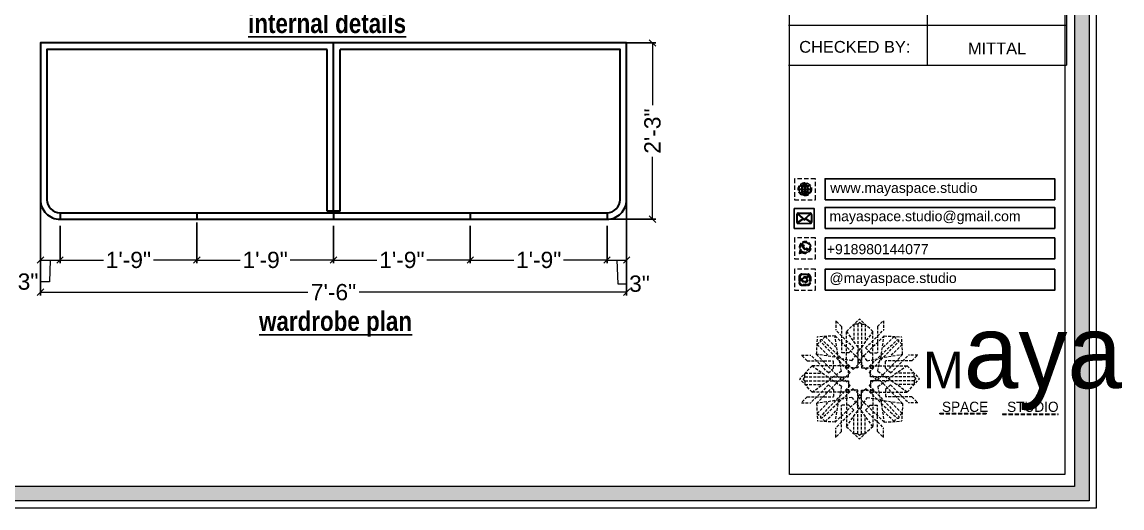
# Model space of a CAD drawing. Header units: millimetres. Extents: x 56222 to 3066687, y -650199 to -121287.
# Drawn here: x 132241.2 to 132410.1, y -184296.9 to -184222.2 of the extents above; entities that cross this region are included whole.
import ezdxf
from ezdxf.enums import TextEntityAlignment as Align

# ---------------------------------------------------------------- set-up
doc = ezdxf.new("R2010")
doc.units = ezdxf.units.MM
doc.header["$MEASUREMENT"] = 0
doc.header["$PDMODE"] = 35
doc.linetypes.add('DASHEDX2', pattern=[1.5, 1, -0.5])
doc.layers.get('Defpoints').update_dxf_attribs({"color": 220})
for name, color, linetype, lineweight in [('dim05', 1, 'Continuous', 13), ('Dimension', 10, 'DASHEDX2', 20), ('FURNITURE', 32, 'Continuous', 9), ('Labelling', 1, 'Continuous', 25), ('NAME PLATE', 7, 'Continuous', 25), ('wall', 7, 'Continuous', 30)]:
    doc.layers.add(name, color=color, linetype=linetype, lineweight=lineweight)
doc.styles.add('Arial', font='arial.ttf')
doc.styles.get("Standard").update_dxf_attribs({"font": 'arial.ttf', "height": 6})
doc.styles.add('style4', font='ARIALN.TTF')
doc.dimstyles.new('ISO-25', dxfattribs={"dimtxt": 2.5, "dimasz": 1, "dimexe": 0.5, "dimexo": 1, "dimtad": 0, "dimdec": 1, "dimlunit": 4, "dimtxsty": 'Standard', "dimblk": 'OBLIQUE', "dimcen": 2.5, "dimclrd": 1, "dimclre": 1, "dimclrt": 5, "dimadec": 0, "dimazin": 0, "dimtfac": 1, "dimtdec": 1, "dimtmove": 0, "dimatfit": 3, "dimfxl": 1, "dimlwd": -1, "dimarcsym": 0})

# ---------------------------------------------------------------- blocks, each defined once
blk = doc.blocks.new('_Oblique')
at = {"layer": 'wall', "color": 0, "lineweight": -2}
blk.add_line((-0.5, -0.5), (0.5, 0.5), dxfattribs=at)
blk = doc.blocks.new('*D395')
at = {"layer": 'Defpoints', "color": 0, "lineweight": 30, "transparency": 16777216}
for p in [(132244.07, -184247.12), (132247.07, -184252.5), (132247.07, -184258.77)]:
    blk.add_point(p, dxfattribs=at)
at = {"layer": 'dim05', "color": 1, "linetype": 'Continuous', "lineweight": -2, "transparency": 16777216}
for p, q in [((132244.07, -184248.12), (132244.07, -184259.27)), ((132247.07, -184253.5), (132247.07, -184259.27))]:
    blk.add_line(p, q, dxfattribs=at)
at = {"layer": 'dim05', "color": 1, "linetype": 'Continuous', "transparency": 16777216}
for p, q in [((132244.07, -184258.77), (132247.07, -184258.77)), ((132245.57, -184258.77), (132245.47, -184262.1)), ((132245.47, -184262.1), (132244.22, -184262.1))]:
    blk.add_line(p, q, dxfattribs=at)
at = {"layer": 'dim05', "color": 1, "transparency": 16777216, "rotation": 180}
blk.add_blockref('_Oblique', (132244.07, -184258.77), dxfattribs=at)
at = {"layer": 'dim05', "color": 1, "transparency": 16777216}
blk.add_blockref('_Oblique', (132247.07, -184258.77), dxfattribs=at)
at = {"layer": 'dim05', "color": 5, "lineweight": 25, "transparency": 16777216, "insert": (132242.16, -184262.1), "char_height": 2.5, "attachment_point": 5, "style": 'Arial'}
blk.add_mtext('3"', dxfattribs=at)
blk = doc.blocks.new('*D396')
at = {"layer": 'Defpoints', "color": 0, "lineweight": 30, "transparency": 16777216}
for p in [(132268.07, -184252), (132247.07, -184252.5), (132268.07, -184258.77)]:
    blk.add_point(p, dxfattribs=at)
at = {"layer": 'dim05', "color": 1, "linetype": 'Continuous', "lineweight": -2, "transparency": 16777216}
for p, q in [((132247.07, -184253.5), (132247.07, -184259.27)), ((132268.07, -184253), (132268.07, -184259.27))]:
    blk.add_line(p, q, dxfattribs=at)
at = {"layer": 'dim05', "color": 1, "linetype": 'Continuous', "transparency": 16777216}
for p, q in [((132247.07, -184258.77), (132253.74, -184258.77)), ((132268.07, -184258.77), (132261.4, -184258.77))]:
    blk.add_line(p, q, dxfattribs=at)
at = {"layer": 'dim05', "color": 1, "transparency": 16777216, "rotation": 180}
blk.add_blockref('_Oblique', (132247.07, -184258.77), dxfattribs=at)
at = {"layer": 'dim05', "color": 1, "transparency": 16777216}
blk.add_blockref('_Oblique', (132268.07, -184258.77), dxfattribs=at)
at = {"layer": 'dim05', "color": 5, "lineweight": 25, "transparency": 16777216, "insert": (132257.57, -184258.77), "char_height": 2.5, "attachment_point": 5, "style": 'Arial'}
blk.add_mtext('1\'-9"', dxfattribs=at)
blk = doc.blocks.new('*D397')
at = {"layer": 'Defpoints', "color": 0, "lineweight": 30, "transparency": 16777216}
for p in [(132268.07, -184252), (132289.07, -184252.5), (132289.07, -184258.77)]:
    blk.add_point(p, dxfattribs=at)
at = {"layer": 'dim05', "color": 1, "linetype": 'Continuous', "lineweight": -2, "transparency": 16777216}
for p, q in [((132268.07, -184253), (132268.07, -184259.27)), ((132289.07, -184253.5), (132289.07, -184259.27))]:
    blk.add_line(p, q, dxfattribs=at)
at = {"layer": 'dim05', "color": 1, "linetype": 'Continuous', "transparency": 16777216}
for p, q in [((132268.07, -184258.77), (132274.74, -184258.77)), ((132289.07, -184258.77), (132282.4, -184258.77))]:
    blk.add_line(p, q, dxfattribs=at)
at = {"layer": 'dim05', "color": 1, "transparency": 16777216, "rotation": 180}
blk.add_blockref('_Oblique', (132268.07, -184258.77), dxfattribs=at)
at = {"layer": 'dim05', "color": 1, "transparency": 16777216}
blk.add_blockref('_Oblique', (132289.07, -184258.77), dxfattribs=at)
at = {"layer": 'dim05', "color": 5, "lineweight": 25, "transparency": 16777216, "insert": (132278.57, -184258.77), "char_height": 2.5, "attachment_point": 5, "style": 'Arial'}
blk.add_mtext('1\'-9"', dxfattribs=at)
blk = doc.blocks.new('*D398')
at = {"layer": 'Defpoints', "color": 0, "lineweight": 30, "transparency": 16777216}
for p in [(132289.07, -184252.5), (132310.07, -184252.5), (132310.07, -184258.77)]:
    blk.add_point(p, dxfattribs=at)
at = {"layer": 'dim05', "color": 1, "linetype": 'Continuous', "lineweight": -2, "transparency": 16777216}
for p, q in [((132289.07, -184253.5), (132289.07, -184259.27)), ((132310.07, -184253.5), (132310.07, -184259.27))]:
    blk.add_line(p, q, dxfattribs=at)
at = {"layer": 'dim05', "color": 1, "linetype": 'Continuous', "transparency": 16777216}
for p, q in [((132289.07, -184258.77), (132295.74, -184258.77)), ((132310.07, -184258.77), (132303.4, -184258.77))]:
    blk.add_line(p, q, dxfattribs=at)
at = {"layer": 'dim05', "color": 1, "transparency": 16777216, "rotation": 180}
blk.add_blockref('_Oblique', (132289.07, -184258.77), dxfattribs=at)
at = {"layer": 'dim05', "color": 1, "transparency": 16777216}
blk.add_blockref('_Oblique', (132310.07, -184258.77), dxfattribs=at)
at = {"layer": 'dim05', "color": 5, "lineweight": 25, "transparency": 16777216, "insert": (132299.57, -184258.77), "char_height": 2.5, "attachment_point": 5, "style": 'Arial'}
blk.add_mtext('1\'-9"', dxfattribs=at)
blk = doc.blocks.new('*D399')
at = {"layer": 'Defpoints', "color": 0, "lineweight": 30, "transparency": 16777216}
for p in [(132310.07, -184252.5), (132331.07, -184252.5), (132331.07, -184258.77)]:
    blk.add_point(p, dxfattribs=at)
at = {"layer": 'dim05', "color": 1, "linetype": 'Continuous', "lineweight": -2, "transparency": 16777216}
for p, q in [((132310.07, -184253.5), (132310.07, -184259.27)), ((132331.07, -184253.5), (132331.07, -184259.27))]:
    blk.add_line(p, q, dxfattribs=at)
at = {"layer": 'dim05', "color": 1, "linetype": 'Continuous', "transparency": 16777216}
for p, q in [((132310.07, -184258.77), (132316.74, -184258.77)), ((132331.07, -184258.77), (132324.4, -184258.77))]:
    blk.add_line(p, q, dxfattribs=at)
at = {"layer": 'dim05', "color": 1, "transparency": 16777216, "rotation": 180}
blk.add_blockref('_Oblique', (132310.07, -184258.77), dxfattribs=at)
at = {"layer": 'dim05', "color": 1, "transparency": 16777216}
blk.add_blockref('_Oblique', (132331.07, -184258.77), dxfattribs=at)
at = {"layer": 'dim05', "color": 5, "lineweight": 25, "transparency": 16777216, "insert": (132320.57, -184258.77), "char_height": 2.5, "attachment_point": 5, "style": 'Arial'}
blk.add_mtext('1\'-9"', dxfattribs=at)
blk = doc.blocks.new('*D400')
at = {"layer": 'Defpoints', "color": 0, "lineweight": 30, "transparency": 16777216}
for p in [(132334.07, -184249.5), (132331.07, -184252.5), (132334.07, -184258.77)]:
    blk.add_point(p, dxfattribs=at)
at = {"layer": 'dim05', "color": 1, "linetype": 'Continuous', "lineweight": -2, "transparency": 16777216}
for p, q in [((132334.07, -184250.5), (132334.07, -184259.27)), ((132331.07, -184253.5), (132331.07, -184259.27))]:
    blk.add_line(p, q, dxfattribs=at)
at = {"layer": 'dim05', "color": 1, "linetype": 'Continuous', "transparency": 16777216}
for p, q in [((132331.07, -184258.77), (132334.07, -184258.77)), ((132332.57, -184258.77), (132332.74, -184262.42)), ((132332.74, -184262.42), (132333.99, -184262.42))]:
    blk.add_line(p, q, dxfattribs=at)
at = {"layer": 'dim05', "color": 1, "transparency": 16777216, "rotation": 180}
blk.add_blockref('_Oblique', (132331.07, -184258.77), dxfattribs=at)
at = {"layer": 'dim05', "color": 1, "transparency": 16777216}
blk.add_blockref('_Oblique', (132334.07, -184258.77), dxfattribs=at)
at = {"layer": 'dim05', "color": 5, "lineweight": 25, "transparency": 16777216, "insert": (132336.05, -184262.42), "char_height": 2.5, "attachment_point": 5, "style": 'Arial'}
blk.add_mtext('3"', dxfattribs=at)
blk = doc.blocks.new('*D401')
at = {"layer": 'Defpoints', "color": 0, "lineweight": 30, "transparency": 16777216}
for p in [(132326.91, -184225.43), (132338.05, -184225.43), (132326.91, -184252.5)]:
    blk.add_point(p, dxfattribs=at)
at = {"layer": 'dim05', "color": 1, "linetype": 'Continuous', "lineweight": -2, "transparency": 16777216}
for p, q in [((132327.91, -184225.43), (132338.55, -184225.43)), ((132327.91, -184252.5), (132338.55, -184252.5))]:
    blk.add_line(p, q, dxfattribs=at)
at = {"layer": 'dim05', "color": 1, "linetype": 'Continuous', "transparency": 16777216}
for p, q in [((132338.05, -184225.43), (132338.05, -184235)), ((132338.05, -184252.5), (132338.05, -184242.94))]:
    blk.add_line(p, q, dxfattribs=at)
at = {"layer": 'dim05', "color": 1, "transparency": 16777216}
for p, rotation in [((132338.05, -184225.43), 90), ((132338.05, -184252.5), 270)]:
    blk.add_blockref('_Oblique', p, dxfattribs=dict(at, rotation=rotation))
at = {"layer": 'dim05', "color": 5, "lineweight": 25, "transparency": 16777216, "insert": (132338.05, -184238.97), "char_height": 2.5, "attachment_point": 5, "rotation": 90, "style": 'Arial'}
blk.add_mtext('2\'-3"', dxfattribs=at)
blk = doc.blocks.new('*D486')
at = {"layer": 'Defpoints', "color": 0, "lineweight": 30, "transparency": 16777216}
for p in [(132244.07, -184247.12), (132334.07, -184247.12), (132334.07, -184263.72)]:
    blk.add_point(p, dxfattribs=at)
at = {"layer": 'dim05', "color": 1, "linetype": 'Continuous', "lineweight": -2, "transparency": 16777216}
for p, q in [((132244.07, -184248.12), (132244.07, -184264.22)), ((132334.07, -184248.12), (132334.07, -184264.22))]:
    blk.add_line(p, q, dxfattribs=at)
at = {"layer": 'dim05', "color": 1, "linetype": 'Continuous', "transparency": 16777216}
for p, q in [((132244.07, -184263.72), (132285.13, -184263.72)), ((132334.07, -184263.72), (132293.01, -184263.72))]:
    blk.add_line(p, q, dxfattribs=at)
at = {"layer": 'dim05', "color": 1, "transparency": 16777216, "rotation": 180}
blk.add_blockref('_Oblique', (132244.07, -184263.72), dxfattribs=at)
at = {"layer": 'dim05', "color": 1, "transparency": 16777216}
blk.add_blockref('_Oblique', (132334.07, -184263.72), dxfattribs=at)
at = {"layer": 'dim05', "color": 5, "lineweight": 25, "transparency": 16777216, "insert": (132289.07, -184263.72), "char_height": 2.5, "attachment_point": 5, "style": 'Arial'}
blk.add_mtext('7\'-6"', dxfattribs=at)
blk = doc.blocks.new('FSFSF')
at = {"color": 42, "lineweight": 5, "true_color": 0xe0ac11}
for p, q in [((28600.03, 143.51), (28600.03, 140.16)), ((28602.15, 141.41), (28600.03, 143.51)), ((28603.86, 139.69), (28608.58, 144.08)), ((28607.9, 142.22), (28606.58, 142.22)), ((28606.58, 142.22), (28606.58, 135.84)), ((28607.9, 142.22), (28608.58, 142.85)), ((28607.9, 142.22), (28607.9, 126.58)), ((28613.31, 139.69), (28608.58, 144.08)), ((28609.27, 142.22), (28608.59, 142.85)), ((28609.27, 142.22), (28609.27, 126.58)), ((28609.27, 142.22), (28610.59, 142.22)), ((28610.59, 142.22), (28610.59, 135.84)), ((28615.02, 141.41), (28617.14, 143.51)), ((28617.14, 143.51), (28617.14, 140.16)), ((28599.8, 138.06), (28593.54, 137.71)), ((28596.24, 137.86), (28595.12, 136.69)), ((28596.24, 137.86), (28600.47, 133.65)), ((28601.03, 130), (28599.8, 138.06)), ((28599.8, 138.05), (28608.58, 129.56)), ((28606.47, 133.76), (28600.03, 140.16)), ((28602.15, 141.41), (28602.15, 131.95)), ((28603.86, 126.58), (28603.86, 139.69)), ((28603.86, 139.69), (28608.58, 133.02)), ((28613.31, 139.69), (28608.59, 133.02)), ((28617.37, 138.05), (28608.59, 129.56)), ((28610.7, 133.76), (28617.14, 140.16)), ((28613.31, 126.58), (28613.31, 139.69)), ((28615.02, 141.41), (28615.02, 131.95)), ((28616.14, 130), (28617.37, 138.06)), ((28620.93, 137.86), (28616.7, 133.65)), ((28617.37, 138.06), (28623.63, 137.71)), ((28620.93, 137.86), (28622.05, 136.69)), ((28593.19, 131.45), (28593.54, 137.71)), ((28593.39, 135), (28594.56, 136.12)), ((28593.39, 135), (28597.6, 130.78)), ((28595.12, 136.69), (28594.53, 136.69)), ((28594.56, 136.12), (28594.56, 136.71)), ((28605.17, 124.98), (28594.56, 136.12)), ((28606.27, 126.08), (28595.12, 136.69)), ((28610.9, 126.08), (28622.05, 136.69)), ((28612.02, 124.98), (28622.62, 136.12)), ((28623.8, 135), (28619.59, 130.78)), ((28622.05, 136.69), (28622.64, 136.69)), ((28622.62, 136.12), (28622.62, 136.71)), ((28623.8, 135), (28622.62, 136.12)), ((28624, 131.45), (28623.65, 137.71)), ((28587.73, 131.22), (28591.08, 131.22)), ((28589.84, 129.1), (28587.73, 131.22)), ((28597.49, 124.78), (28591.08, 131.22)), ((28593.19, 131.45), (28601.69, 122.67)), ((28601.25, 130.22), (28593.19, 131.45)), ((28605.86, 129.18), (28601.03, 130)), ((28602.07, 125.39), (28601.25, 130.22)), ((28604.75, 131.95), (28602.15, 131.95)), ((28606.47, 133.76), (28604.75, 131.95)), ((28605.86, 129.18), (28608.58, 133.02)), ((28611.31, 129.18), (28608.59, 133.02)), ((28610.7, 133.76), (28612.42, 131.95)), ((28611.31, 129.18), (28616.14, 130)), ((28612.42, 131.95), (28615.02, 131.95)), ((28615.12, 125.39), (28615.94, 130.22)), ((28623.99, 131.45), (28615.5, 122.67)), ((28615.94, 130.22), (28624, 131.45)), ((28619.7, 124.78), (28626.1, 131.22)), ((28629.45, 131.22), (28626.1, 131.22)), ((28627.34, 129.1), (28629.45, 131.22)), ((28591.56, 127.39), (28587.17, 122.66)), ((28589.84, 129.1), (28599.29, 129.1)), ((28604.66, 127.39), (28591.56, 127.39)), ((28591.56, 127.39), (28598.23, 122.67)), ((28597.49, 124.78), (28599.29, 126.5)), ((28599.29, 126.5), (28599.29, 129.1)), ((28603.68, 126.54), (28603.68, 127.39)), ((28604.66, 126.54), (28603.68, 126.54)), ((28604.71, 127.57), (28603.86, 127.57)), ((28607.9, 126.58), (28603.86, 126.58)), ((28604.66, 123.35), (28604.66, 127.39)), ((28604.7, 126.58), (28604.71, 127.57)), ((28606.27, 126.08), (28608.58, 128.27)), ((28607.9, 128.92), (28608.58, 129.56)), ((28607.9, 128.92), (28608.58, 128.27)), ((28609.27, 128.92), (28608.59, 129.56)), ((28609.27, 128.92), (28608.59, 128.27)), ((28610.9, 126.08), (28608.59, 128.27)), ((28609.27, 126.58), (28613.31, 126.58)), ((28612.46, 126.58), (28612.46, 127.57)), ((28612.46, 127.57), (28613.31, 127.57)), ((28612.52, 123.35), (28612.52, 127.39)), ((28612.52, 127.39), (28625.63, 127.39)), ((28612.52, 126.54), (28613.51, 126.54)), ((28613.51, 126.54), (28613.51, 127.39)), ((28627.34, 129.1), (28617.89, 129.1)), ((28617.89, 126.5), (28617.89, 129.1)), ((28619.7, 124.78), (28617.89, 126.5)), ((28625.63, 127.39), (28618.96, 122.67)), ((28625.63, 127.39), (28630.02, 122.66)), ((28591.56, 117.94), (28587.17, 122.66)), ((28589.03, 123.35), (28588.4, 122.67)), ((28589.03, 121.98), (28588.4, 122.65)), ((28589.03, 123.35), (28589.03, 124.67)), ((28589.03, 124.67), (28595.4, 124.67)), ((28589.03, 123.35), (28604.66, 123.35)), ((28591.56, 117.94), (28598.23, 122.65)), ((28593.19, 113.88), (28601.69, 122.65)), ((28602.07, 125.39), (28598.23, 122.67)), ((28602.07, 119.94), (28598.23, 122.65)), ((28602.33, 123.35), (28601.69, 122.67)), ((28602.33, 121.98), (28601.69, 122.65)), ((28602.33, 123.35), (28602.97, 122.67)), ((28602.33, 121.98), (28602.97, 122.65)), ((28605.17, 124.98), (28602.97, 122.67)), ((28605.17, 120.35), (28602.97, 122.65)), ((28612.02, 124.98), (28614.21, 122.67)), ((28612.02, 120.35), (28614.21, 122.65)), ((28628.16, 123.35), (28612.52, 123.35)), ((28614.85, 123.35), (28614.21, 122.67)), ((28614.85, 121.98), (28614.21, 122.65)), ((28614.85, 123.35), (28615.5, 122.67)), ((28614.85, 121.98), (28615.5, 122.65)), ((28615.12, 125.39), (28618.96, 122.67)), ((28615.12, 119.94), (28618.96, 122.65)), ((28623.99, 113.88), (28615.5, 122.65)), ((28625.63, 117.94), (28618.96, 122.65)), ((28628.16, 124.67), (28621.78, 124.67)), ((28625.63, 117.94), (28630.02, 122.66)), ((28628.16, 123.35), (28628.16, 124.67)), ((28628.16, 123.35), (28628.78, 122.67)), ((28628.16, 121.98), (28628.78, 122.65)), ((28589.03, 121.98), (28604.66, 121.98)), ((28589.03, 121.98), (28589.03, 120.66)), ((28589.03, 120.66), (28595.4, 120.66)), ((28597.49, 120.54), (28591.08, 114.11)), ((28605.17, 120.35), (28594.56, 109.2)), ((28606.27, 119.15), (28595.12, 108.54)), ((28597.49, 120.54), (28599.29, 118.83)), ((28599.29, 118.83), (28599.29, 116.23)), ((28602.07, 119.94), (28601.25, 115.1)), ((28604.66, 118.78), (28603.68, 118.78)), ((28603.68, 118.78), (28603.68, 117.94)), ((28607.9, 118.65), (28603.86, 118.65)), ((28603.86, 118.65), (28603.86, 105.54)), ((28604.66, 121.98), (28604.66, 117.94)), ((28604.7, 118.65), (28604.71, 117.66)), ((28606.27, 119.15), (28608.58, 116.96)), ((28607.9, 103.01), (28607.9, 118.65)), ((28610.9, 119.15), (28608.59, 116.96)), ((28609.27, 118.65), (28613.31, 118.65)), ((28609.27, 103.01), (28609.27, 118.65)), ((28610.9, 119.15), (28622.05, 108.54)), ((28612.02, 120.35), (28622.62, 109.2)), ((28612.46, 118.65), (28612.46, 117.66)), ((28612.52, 121.98), (28612.52, 117.94)), ((28628.16, 121.98), (28612.52, 121.98)), ((28612.52, 118.78), (28613.51, 118.78)), ((28613.31, 118.65), (28613.31, 105.54)), ((28613.51, 118.78), (28613.51, 117.94)), ((28615.12, 119.94), (28615.94, 115.1)), ((28619.7, 120.54), (28617.89, 118.83)), ((28617.89, 118.83), (28617.89, 116.23)), ((28619.7, 120.54), (28626.1, 114.11)), ((28628.16, 120.66), (28621.78, 120.66)), ((28628.16, 121.98), (28628.16, 120.66)), ((28589.84, 116.23), (28587.73, 114.11)), ((28589.84, 116.23), (28599.29, 116.23)), ((28604.66, 117.94), (28591.56, 117.94)), ((28601.25, 115.1), (28593.19, 113.87)), ((28593.39, 110.32), (28597.6, 114.55)), ((28599.8, 107.17), (28608.58, 115.67)), ((28601.03, 115.23), (28599.8, 107.17)), ((28605.86, 116.05), (28601.03, 115.23)), ((28604.71, 117.66), (28603.86, 117.66)), ((28605.86, 116.05), (28608.58, 112.21)), ((28607.9, 116.31), (28608.58, 116.96)), ((28607.9, 116.31), (28608.58, 115.67)), ((28609.27, 116.31), (28608.59, 116.96)), ((28609.27, 116.31), (28608.59, 115.67)), ((28611.31, 116.05), (28608.59, 112.21)), ((28617.37, 107.17), (28608.59, 115.67)), ((28611.31, 116.05), (28616.14, 115.23)), ((28612.46, 117.66), (28613.31, 117.66)), ((28612.52, 117.94), (28625.63, 117.94)), ((28615.94, 115.1), (28624, 113.87)), ((28616.14, 115.23), (28617.37, 107.17)), ((28627.34, 116.23), (28617.89, 116.23)), ((28623.8, 110.32), (28619.59, 114.55)), ((28627.34, 116.23), (28629.45, 114.11)), ((28587.73, 114.11), (28591.08, 114.11)), ((28593.19, 113.87), (28593.54, 107.62)), ((28593.39, 110.32), (28594.56, 109.2)), ((28596.24, 107.37), (28600.47, 111.58)), ((28606.47, 111.47), (28600.03, 105.07)), ((28602.15, 103.82), (28602.15, 113.27)), ((28604.75, 113.27), (28602.15, 113.27)), ((28603.86, 105.54), (28608.58, 112.21)), ((28606.47, 111.47), (28604.75, 113.27)), ((28613.31, 105.54), (28608.59, 112.21)), ((28610.7, 111.47), (28612.42, 113.27)), ((28610.7, 111.47), (28617.14, 105.07)), ((28612.42, 113.27), (28615.02, 113.27)), ((28615.02, 103.82), (28615.02, 113.27)), ((28620.93, 107.37), (28616.7, 111.58)), ((28623.8, 110.32), (28622.62, 109.2)), ((28624, 113.87), (28623.65, 107.62)), ((28629.45, 114.11), (28626.1, 114.11)), ((28599.8, 107.17), (28593.54, 107.52)), ((28595.12, 108.54), (28594.53, 108.54)), ((28594.56, 109.2), (28594.56, 108.61)), ((28596.24, 107.37), (28595.12, 108.54)), ((28606.58, 103.01), (28606.58, 109.38)), ((28610.59, 103.01), (28610.59, 109.38)), ((28617.37, 107.17), (28623.63, 107.52)), ((28620.93, 107.37), (28622.05, 108.54)), ((28622.05, 108.54), (28622.64, 108.54)), ((28622.62, 109.2), (28622.62, 108.61)), ((28600.03, 101.71), (28600.03, 105.07)), ((28602.15, 103.82), (28600.03, 101.71)), ((28603.86, 105.54), (28608.58, 101.15)), ((28607.9, 103.01), (28606.58, 103.01)), ((28607.9, 103.01), (28608.58, 102.38)), ((28613.31, 105.54), (28608.58, 101.15)), ((28609.27, 103.01), (28608.59, 102.38)), ((28609.27, 103.01), (28610.59, 103.01)), ((28615.02, 103.82), (28617.14, 101.71)), ((28617.14, 101.71), (28617.14, 105.07))]:
    blk.add_line(p, q, dxfattribs=at)
blk = doc.blocks.new('hgwg')
at = {"layer": 'Dimension', "true_color": 0xd39e00}
h = blk.add_hatch(color=42, dxfattribs=at)
h.dxf.hatch_style = 1
h.paths.add_polyline_path([(27505.71, 45.05), (27494.27, 45.05), (27494.27, 44.9), (27505.71, 44.9)])
h = blk.add_hatch(color=42, dxfattribs=at)
h.dxf.hatch_style = 1
h.paths.add_polyline_path([(27523.3, 44.9), (27509.68, 44.9), (27509.68, 44.75), (27523.3, 44.75)])
at = {"layer": 'Dimension', "color": 42, "true_color": 0xd39e00}
for p, q in [((27494.27, 45.05), (27505.71, 45.05)), ((27494.27, 44.9), (27494.27, 45.05)), ((27494.27, 44.9), (27505.71, 44.9)), ((27505.71, 45.05), (27505.71, 44.9)), ((27509.68, 44.9), (27523.3, 44.9)), ((27509.68, 44.9), (27509.68, 44.75)), ((27509.68, 44.75), (27523.3, 44.75)), ((27523.3, 44.75), (27523.3, 44.9))]:
    blk.add_line(p, q, dxfattribs=at)
at = {"layer": 'Dimension', "color": 42, "true_color": 0xd39e00, "attachment_point": 1}
for s, width, insert, char_height in [('{\\fCinzel|b0|i0|c0|p2;\\H1.5x;M\\fAmsterdam One|b0|i0|c0|p2;\\H2x;aya}', 85.3277, (27490.17, 69.17), 6), ('{\\fCinzel|b0|i0|c0|p0;SPACE     STUDIO}', 66.129, (27494.83, 47.86), 2.5)]:
    blk.add_mtext_dynamic_manual_height_columns(s, width=width, gutter_width=30, heights=[0], dxfattribs=dict(at, insert=insert, char_height=char_height))
blk = doc.blocks.new('QEGW4TG')
at = {"layer": 'Dimension', "true_color": 0x000000}
h = blk.add_hatch(color=18, dxfattribs=at)
h.dxf.hatch_style = 1
h.paths.add_polyline_path([(2.69, 1.93, 0.170513), (2.95, 1.97, 0.190337), (3.11, 2.18, 0.316231), (3.07, 2.28), (2.79, 2.37, 0.273721), (2.69, 2.34, 0.040749), (2.63, 2.27, -0.441282), (2.53, 2.25, -0.11828), (2.06, 2.64, -0.441282), (2.07, 2.74, 0.040749), (2.13, 2.81, 0.290083), (2.14, 2.92), (2.01, 3.18, 0.316231), (1.91, 3.2, 0.190337), (1.73, 3, 0.170513), (1.72, 2.74, 0.252784)], flags=0)
h.paths.add_polyline_path([(1.19, 1.98), (1.03, 1.3, 0.550912), (1.11, 1.23), (1.75, 1.39, 6.344125)])
h.paths.add_polyline_path([(1.81, 1.7), (1.4, 1.6), (1.5, 2.03, -9.071339)], flags=16)
h.paths.add_polyline_path([(3.11, 2.16, -0.17811), (2.95, 1.97, -0.170513), (2.69, 1.93, -0.252784), (1.72, 2.74, -0.170513), (1.73, 3, -0.17811), (1.89, 3.19, -0.370089), (2.01, 3.18), (2.14, 2.92, -0.307185), (2.13, 2.8, -0.041087), (2.06, 2.73, 0.321676), (2.05, 2.65, 0.126524), (2.55, 2.24, 0.312216), (2.62, 2.26, -0.041087), (2.68, 2.34, -0.290673), (2.79, 2.37), (3.07, 2.28, -0.370089)], flags=0)
h = blk.add_hatch(color=18, dxfattribs=at)
h.dxf.hatch_style = 1
h.paths.add_polyline_path([(2.79, 2.37, 0.273721), (2.69, 2.34, 0.040749), (2.63, 2.27, -0.441282), (2.53, 2.25, -0.11828), (2.06, 2.64, -0.441282), (2.07, 2.74, 0.040749), (2.13, 2.81, 0.290083), (2.14, 2.92), (2.01, 3.18, 0.316231), (1.91, 3.2, 0.190337), (1.73, 3, 0.170513), (1.72, 2.74, 0.252784), (2.69, 1.93, 0.170513), (2.95, 1.97, 0.190337), (3.11, 2.18, 0.316231), (3.07, 2.28)])
for p, q in [((2.01, 3.18), (2.14, 2.92)), ((1.19, 1.98), (1.03, 1.3)), ((1.1, 1.23), (1.75, 1.39)), ((1.5, 2.03), (1.4, 1.6)), ((1.4, 1.6), (1.81, 1.7)), ((3.07, 2.28), (2.8, 2.36))]:
    blk.add_line(p, q)
blk.add_lwpolyline([(0, 0), (4.68, 0), (4.68, 4.68), (0, 4.68)], close=True)
for centre, radius, start, end in [((2.39, 2.56), 1.34, 241.4727, 205.6422), ((2.39, 2.56), 1.04, 235.9962, 210.8333), ((2.09, 2.87), 0.39, 159.7007, 198.4072), ((2.96, 3.23), 1.33, 201.4218, 258.1669), ((2.07, 2.87), 0.364, 118.9685, 159.3648), ((1.94, 3.12), 0.0896, 41.8985, 123.1344), ((2.11, 2.68), 0.066, 135.9932, 224.8892), ((1.67, 3.16), 0.586, 312.4617, 321.8728), ((3.12, 3.42), 1.31, 216.5455, 243.5279), ((2.05, 2.87), 0.104, 320.3924, 28.6971), ((1.09, 1.29), 0.0598, 164.8483, 282.1458), ((2.57, 2.3), 0.066, 234.2482, 323.1441), ((3.11, 1.94), 0.586, 137.2645, 146.6756), ((2.76, 2.27), 0.104, 70.4402, 138.745), ((2.75, 2.31), 0.39, 260.7301, 299.4366), ((2.76, 2.29), 0.364, 299.7725, 340.1688), ((3.03, 2.2), 0.0896, 336.0029, 57.2388)]:
    blk.add_arc(centre, radius, start, end)
blk = doc.blocks.new('ASGERG')
at = {"layer": 'Dimension', "true_color": 0x000000}
h = blk.add_hatch(color=18, dxfattribs=at)
h.dxf.hatch_style = 1
h.paths.add_polyline_path([(0.99, 1.7, 0.353872), (1.69, 1.03), (2.96, 1.03, 0.353872), (3.66, 1.7), (3.66, 2.99, 0.353872), (2.96, 3.67), (1.69, 3.67, 0.353872), (0.99, 2.99)])
h.paths.add_polyline_path([(1.27, 2.97, -0.353872), (1.72, 3.4), (2.94, 3.4, -0.353872), (3.38, 2.97), (3.38, 1.72, -0.353872), (2.94, 1.3), (1.72, 1.3, -0.353872), (1.27, 1.72)], flags=16)
h.paths.add_polyline_path([(3.02, 2.35, -1), (1.64, 2.35, -1)], flags=0)
h.paths.add_polyline_path([(2.74, 2.35, -1), (1.92, 2.35, -1)], flags=0)
h.paths.add_polyline_path([(2.86, 3.02, -1), (3.19, 3.02, -1)], flags=0)
h.paths.add_polyline_path([(1.64, 2.35, 1), (3.02, 2.35, 1)], flags=0)
h = blk.add_hatch(color=18, dxfattribs=at)
h.dxf.hatch_style = 1
h.paths.add_polyline_path([(1.64, 2.35, 1), (3.02, 2.35, 1)])
h.paths.add_polyline_path([(2.74, 2.35, -1), (1.92, 2.35, -1)], flags=16)
h = blk.add_hatch(color=18, dxfattribs=at)
h.dxf.hatch_style = 1
h.paths.add_polyline_path([(3.19, 3.02, 1), (2.86, 3.02, 1)])
for p, q in [((0.99, 2.99), (0.99, 1.7)), ((1.27, 2.97), (1.27, 1.72)), ((1.69, 3.67), (2.96, 3.67)), ((2.94, 3.4), (1.72, 3.4)), ((3.38, 2.97), (3.38, 1.72)), ((3.66, 2.99), (3.66, 1.7)), ((1.69, 1.03), (2.96, 1.03)), ((2.94, 1.3), (1.72, 1.3))]:
    blk.add_line(p, q)
blk.add_lwpolyline([(0, 0), (4.68, 0), (4.68, 4.68), (0, 4.68)], close=True)
for centre, radius in [((2.33, 2.35), 0.694), ((2.33, 2.35), 0.414), ((3.02, 3.02), 0.168)]:
    blk.add_circle(centre, radius)
for centre, radius, start, end in [((1.76, 2.89), 0.778, 94.8631, 172.8127), ((1.76, 2.91), 0.491, 94.8631, 172.8127), ((2.9, 2.91), 0.491, 7.1873, 85.1369), ((2.89, 2.89), 0.778, 7.1873, 85.1369), ((1.76, 1.8), 0.778, 187.1873, 265.1369), ((1.76, 1.78), 0.491, 187.1873, 265.1369), ((2.9, 1.78), 0.491, 274.8631, 352.8127), ((2.89, 1.8), 0.778, 274.8631, 352.8127)]:
    blk.add_arc(centre, radius, start, end)
blk = doc.blocks.new('DTGWEGEARG')
at = {"layer": 'Dimension', "true_color": 0x000000}
h = blk.add_hatch(color=18, dxfattribs=at)
h.dxf.hatch_style = 1
h.paths.add_polyline_path([(3.83, 2.34, 1), (0.85, 2.34, 1)])
h.paths.add_polyline_path([(2.51, 1.01, 0.105795), (2.96, 1.58, -0.055205), (3.3, 1.41, -0.169822)], flags=16)
h.paths.add_polyline_path([(2.41, 1.12), (2.41, 1.69, -0.058279), (2.81, 1.63, -0.103353)], flags=16)
h.paths.add_polyline_path([(2.26, 1.13, -0.101741), (1.87, 1.63, -0.057171), (2.26, 1.69)], flags=16)
h.paths.add_polyline_path([(2.17, 1.01, -0.169822), (1.38, 1.41, -0.055205), (1.72, 1.58, 0.105795)], flags=16)
h.paths.add_polyline_path([(3.02, 1.72, 0.081336), (3.13, 2.27), (3.68, 2.27, -0.152069), (3.4, 1.52, 0.05687)], flags=16)
h.paths.add_polyline_path([(2.87, 1.77, 0.061945), (2.41, 1.84), (2.41, 2.27), (2.98, 2.27, -0.081344)], flags=16)
h.paths.add_polyline_path([(2.26, 1.84, 0.060923), (1.8, 1.77, -0.081344), (1.7, 2.27), (2.26, 2.27)], flags=16)
h.paths.add_polyline_path([(1.66, 1.72, 0.05687), (1.28, 1.52, -0.152069), (1, 2.27), (1.55, 2.27, 0.081336)], flags=16)
h.paths.add_polyline_path([(2.41, 2.42), (2.41, 2.83, 0.061945), (2.87, 2.91, -0.080009), (2.98, 2.42)], flags=16)
h.paths.add_polyline_path([(3.13, 2.42, 0.080116), (3.02, 2.96, 0.05687), (3.4, 3.16, 0.028258), (3.3, 3.27, -0.055205), (2.96, 3.1, 0.105795), (2.51, 3.67, -0.36029), (3.68, 2.42)], flags=16)
h.paths.add_polyline_path([(2.26, 2.42), (1.7, 2.42, -0.080009), (1.8, 2.91, 0.060923), (2.26, 2.84)], flags=16)
h.paths.add_polyline_path([(1.55, 2.42), (1, 2.42, -0.150466), (1.28, 3.16, 0.05687), (1.66, 2.96, 0.080116)], flags=16)
h.paths.add_polyline_path([(2.41, 2.98), (2.41, 3.56, -0.103353), (2.81, 3.05, -0.058279)], flags=16)
h.paths.add_polyline_path([(2.26, 2.99, -0.057171), (1.87, 3.05, -0.101741), (2.26, 3.55)], flags=16)
h.paths.add_polyline_path([(1.72, 3.1, -0.055205), (1.38, 3.27, -0.169822), (2.17, 3.67, 0.105795)], flags=16)
blk.add_lwpolyline([(0, 0), (4.68, 0), (4.68, 4.68), (0, 4.68)], close=True)
at = {"layer": 'Dimension', "color": 18, "true_color": 0x000000}
for p, q in [((2.26, 3.55), (2.26, 2.99)), ((2.26, 2.84), (2.26, 2.42)), ((2.41, 3.56), (2.41, 2.98)), ((2.41, 2.83), (2.41, 2.42)), ((1, 2.42), (1.55, 2.42)), ((1, 2.27), (1.55, 2.27)), ((1.7, 2.42), (2.26, 2.42)), ((1.7, 2.27), (2.26, 2.27)), ((2.26, 2.27), (2.26, 1.84)), ((2.26, 1.69), (2.26, 1.13)), ((2.41, 2.42), (2.98, 2.42)), ((2.41, 2.27), (2.98, 2.27)), ((2.41, 2.27), (2.41, 1.84)), ((2.41, 1.69), (2.41, 1.12)), ((3.13, 2.42), (3.68, 2.42)), ((3.13, 2.27), (3.68, 2.27))]:
    blk.add_line(p, q, dxfattribs=at)
blk.add_circle((2.34, 2.34), 1.49, dxfattribs=at)
for centre, radius, start, end in [((2.34, 2.34), 1.34, 142.3819, 176.6093), ((2.34, 4.74), 1.9, 236.1399, 249.1595), ((2.34, 2.34), 1.34, 97.3549, 135.9073), ((2.34, 4.74), 1.75, 236.7417, 249.3811), ((3.28, 2.34), 1.73, 159.0567, 177.3789), ((3.28, 2.34), 1.58, 158.8325, 177.1302), ((3.28, 2.34), 1.73, 129.9301, 154.0867), ((2.34, 4.74), 1.9, 253.6799, 267.6253), ((3.28, 2.34), 1.58, 130.1073, 153.3446), ((2.34, 4.74), 1.75, 254.3336, 267.422), ((1.4, 2.34), 1.58, 26.6554, 50.2584), ((2.34, 4.74), 1.75, 272.3248, 285.6664), ((2.34, 4.74), 1.9, 272.1415, 286.3201), ((2.34, 2.34), 1.34, 3.3907, 82.6451), ((1.4, 2.34), 1.73, 25.9133, 50.0699), ((1.4, 2.34), 1.58, 2.8698, 21.1675), ((2.34, 4.74), 1.75, 290.6189, 303.2583), ((2.34, 4.74), 1.9, 290.8405, 303.8601), ((1.4, 2.34), 1.73, 2.6211, 20.9433), ((2.34, 2.34), 1.34, 183.0315, 217.6181), ((2.34, -0.06), 1.9, 110.8405, 123.8601), ((2.34, -0.06), 1.75, 110.6189, 123.2583), ((2.34, 2.34), 1.34, 224.0927, 262.6451), ((3.28, 2.34), 1.73, 182.3435, 200.9433), ((3.28, 2.34), 1.58, 182.5658, 201.1675), ((3.28, 2.34), 1.73, 205.9133, 230.0699), ((2.34, -0.06), 1.9, 92.3747, 106.3201), ((2.34, -0.06), 1.75, 92.578, 105.6664), ((3.28, 2.34), 1.58, 206.6554, 229.8927), ((2.34, -0.06), 1.9, 73.6799, 87.8585), ((2.34, -0.06), 1.75, 74.3336, 87.6752), ((1.4, 2.34), 1.58, 309.7416, 333.3446), ((1.4, 2.34), 1.73, 309.9301, 334.0867), ((2.34, 2.34), 1.34, 277.3549, 315.9073), ((1.4, 2.34), 1.58, 338.8325, 357.4342), ((2.34, -0.06), 1.75, 56.7417, 69.3811), ((1.4, 2.34), 1.73, 339.0567, 357.6565), ((2.34, -0.06), 1.9, 56.1399, 69.1595), ((2.34, 2.34), 1.34, 322.3819, 356.9685)]:
    blk.add_arc(centre, radius, start, end, dxfattribs=at)

msp = doc.modelspace()

# ---------------------------------------------------------------- hatches: boundary and pattern name
at = {"layer": 'Dimension', "linetype": 'Continuous', "true_color": 0xd39e00}
h = msp.add_hatch(color=42, dxfattribs=at)
h.paths.add_polyline_path([(132090.22, -184074.139), (132090.22, -184295.761), (132405.08, -184295.761), (132405.08, -184074.139)])
h.paths.add_polyline_path([(132092.43, -184076.349), (132402.871, -184076.349), (132402.871, -184293.552), (132092.43, -184293.552)], flags=16)
at = {"layer": 'Dimension', "true_color": 0x000000}
h = msp.add_hatch(color=18, dxfattribs=at)
h.dxf.hatch_style = 1
h.paths.add_polyline_path([(132362.28, -184253.186, 0.4142136), (132362.515, -184252.951), (132362.515, -184251.778, 0.4142136), (132362.28, -184251.543), (132360.416, -184251.543, 0.4142136), (132360.181, -184251.778), (132360.181, -184252.951, 0.4142136), (132360.416, -184253.186)])
h.paths.add_polyline_path([(132361.521, -184252.479), (132362.384, -184253.055, -0.1989124), (132362.28, -184253.098), (132360.416, -184253.098, -0.1989124), (132360.312, -184253.055), (132361.175, -184252.479), (132361.348, -184252.641)], flags=16)
h.paths.add_polyline_path([(132361.348, -184252.52), (132360.399, -184251.632, -0.0287833), (132360.416, -184251.631), (132362.28, -184251.631, -0.0287833), (132362.297, -184251.632)], flags=16)
h.paths.add_polyline_path([(132361.587, -184252.417), (132362.382, -184251.673, -0.2024819), (132362.427, -184251.778), (132362.427, -184252.951, -0.043076), (132362.425, -184252.976)], flags=16)
h.paths.add_polyline_path([(132361.109, -184252.417), (132360.272, -184252.976, -0.043076), (132360.269, -184252.951), (132360.269, -184251.778, -0.2024819), (132360.314, -184251.673)], flags=16)

# ---------------------------------------------------------------- linework, layer by layer
at = {"color": 18, "true_color": 0x000000, "elevation": 0.015}
for points in [[(132364.544, -184249.511), (132399.824, -184249.511), (132399.824, -184246.287), (132364.544, -184246.287)], [(132364.544, -184253.912), (132399.824, -184253.912), (132399.824, -184250.688), (132364.544, -184250.688)], [(132364.561, -184258.606), (132399.824, -184258.606), (132399.824, -184255.382), (132364.561, -184255.382)], [(132364.544, -184263.413), (132399.824, -184263.413), (132399.824, -184260.188), (132364.544, -184260.188)]]:
    msp.add_lwpolyline(points, close=True, dxfattribs=at)
at = {"elevation": 0.015}
msp.add_lwpolyline([(132359.813, -184253.936), (132362.88, -184253.936), (132362.88, -184250.87), (132359.813, -184250.87)], close=True, dxfattribs=at)
at = {"layer": 'Dimension', "color": 42, "linetype": 'Continuous', "true_color": 0xd39e00}
for p, q in [((132401.631, -184190.161, 0.015), (132401.631, -184228.831, 0.015)), ((132380.283, -184228.831, 0.015), (132380.283, -184203.419, 0.015)), ((132401.631, -184222.74, 0.015), (132358.936, -184222.74, 0.015)), ((132358.936, -184228.831, 0.015), (132401.631, -184228.831, 0.015))]:
    msp.add_line(p, q, dxfattribs=at)
at = {"layer": 'Dimension', "color": 18, "linetype": 'Continuous', "true_color": 0x000000}
for p, q in [((132360.181, -184251.778, 0.015), (132360.181, -184252.951, 0.015)), ((132360.269, -184251.778, 0.015), (132360.269, -184252.951, 0.015)), ((132360.314, -184251.673, 0.015), (132361.109, -184252.417, 0.015)), ((132360.399, -184251.632, 0.015), (132361.348, -184252.52, 0.015)), ((132360.416, -184251.543, 0.015), (132362.28, -184251.543, 0.015)), ((132360.416, -184251.631, 0.015), (132362.28, -184251.631, 0.015)), ((132361.348, -184252.52, 0.015), (132362.297, -184251.632, 0.015)), ((132361.587, -184252.417, 0.015), (132362.382, -184251.673, 0.015)), ((132362.427, -184251.778, 0.015), (132362.427, -184252.951, 0.015)), ((132362.515, -184251.778, 0.015), (132362.515, -184252.951, 0.015)), ((132360.272, -184252.976, 0.015), (132361.109, -184252.417, 0.015)), ((132360.312, -184253.055, 0.015), (132361.175, -184252.479, 0.015)), ((132360.416, -184253.098, 0.015), (132362.28, -184253.098, 0.015)), ((132360.416, -184253.186, 0.015), (132362.28, -184253.186, 0.015)), ((132361.175, -184252.479, 0.015), (132361.348, -184252.641, 0.015)), ((132361.348, -184252.641, 0.015), (132361.521, -184252.479, 0.015)), ((132362.384, -184253.055, 0.015), (132361.521, -184252.479, 0.015)), ((132362.425, -184252.976, 0.015), (132361.587, -184252.417, 0.015))]:
    msp.add_line(p, q, dxfattribs=at)
at = {"layer": 'Dimension', "color": 42, "linetype": 'Continuous', "true_color": 0xd39e00, "elevation": 0.015}
for points in [[(132089.116, -184073.034), (132406.185, -184073.034), (132406.185, -184296.866), (132089.116, -184296.866)], [(132090.22, -184074.139), (132405.08, -184074.139), (132405.08, -184295.761), (132090.22, -184295.761)], [(132092.43, -184076.349), (132402.871, -184076.349), (132402.871, -184293.552), (132092.43, -184293.552)]]:
    msp.add_lwpolyline(points, close=True, dxfattribs=at)
at = {"layer": 'Dimension', "color": 42, "linetype": 'ByBlock', "true_color": 0xd39e00, "elevation": 0.015}
msp.add_lwpolyline([(132359.067, -184291.733), (132359.067, -184078.168), (132401.375, -184078.168), (132401.375, -184291.733)], close=True, dxfattribs=at)
at = {"layer": 'Dimension', "color": 18, "true_color": 0x000000}
for centre, radius, start, end in [((132360.416, -184251.778, 0.015), 0.235, 90, 180), ((132360.416, -184251.778, 0.015), 0.147, 134.21354, 180), ((132360.416, -184251.778, 0.015), 0.147, 90, 96.59481), ((132362.28, -184251.778, 0.015), 0.235, 0, 90), ((132362.28, -184251.778, 0.015), 0.147, 83.40519, 90), ((132362.28, -184251.778, 0.015), 0.147, 0, 45.78646), ((132360.416, -184252.951, 0.015), 0.235, 180, 270), ((132360.416, -184252.951, 0.015), 0.147, 180, 189.86619), ((132360.416, -184252.951, 0.015), 0.147, 224.99995, 270), ((132362.28, -184252.951, 0.015), 0.235, 270, 0), ((132362.28, -184252.951, 0.015), 0.147, 270, 315.00005), ((132362.28, -184252.951, 0.015), 0.147, 350.13381, 0)]:
    msp.add_arc(centre, radius, start, end, dxfattribs=at)
at = {"layer": 'FURNITURE', "lineweight": 30}
for p, q in [((132288.068, -184251.254, 0.015), (132288.068, -184226.432, 0.015)), ((132289.068, -184251.254, 0.015), (132289.068, -184225.432, 0.015)), ((132290.068, -184251.254, 0.015), (132290.068, -184226.432, 0.015)), ((132247.068, -184251.504, 0.015), (132247.068, -184252.504, 0.015)), ((132268.068, -184251.504, 0.015), (132268.068, -184252.504, 0.015)), ((132290.068, -184251.254, 0.015), (132288.068, -184251.254, 0.015)), ((132289.068, -184251.504, 0.015), (132289.068, -184252.504, 0.015)), ((132310.068, -184251.504, 0.015), (132310.068, -184252.504, 0.015)), ((132331.068, -184251.504, 0.015), (132331.068, -184252.504, 0.015))]:
    msp.add_line(p, q, dxfattribs=at)
at = {"layer": 'FURNITURE', "lineweight": 30, "elevation": 0.015}
msp.add_lwpolyline([(132247.068, -184252.504), (132331.068, -184252.504, 0.4142136), (132334.068, -184249.504), (132334.068, -184225.432), (132244.068, -184225.432), (132244.068, -184249.504, 0.4142136)], format="xyb", close=True, dxfattribs=at)
msp.add_lwpolyline([(132288.068, -184226.432), (132245.068, -184226.432), (132245.068, -184249.504, 0.4142136), (132247.068, -184251.504), (132331.068, -184251.504, 0.4142136), (132333.068, -184249.504), (132333.068, -184226.432), (132290.068, -184226.432)], format="xyb", dxfattribs=at)

# ---------------------------------------------------------------- block references
at = {"layer": 'Dimension', "color": 42, "true_color": 0xd39e00}
for name, p, xscale, yscale, zscale in [('DTGWEGEARG', (132359.83, -184249.511, 0.015), 0.6892973266312565, 0.6892973266312565, 0.6892973266312565), ('QEGW4TG', (132359.846, -184258.606, 0.015), 0.6892973266312565, 0.6892973266312565, 0.6892973266312565), ('ASGERG', (132359.83, -184263.413, 0.015), 0.6892973266312565, 0.6892973266312565, 0.6892973266312565), ('FSFSF', (120101.569, -184329.636, 0.015), 0.42883203196259, 0.42883203196259, 0.42883203196259), ('hgwg', (115175.897, -184310.489, 0.015), 0.6258122715072303, 0.6258122715072303, 0.6258122715072303)]:
    msp.add_blockref(name, p, dxfattribs=dict(at, xscale=xscale, yscale=yscale, zscale=zscale))

# ---------------------------------------------------------------- texts
at = {"color": 18, "true_color": 0x000000, "char_height": 1.54124, "attachment_point": 1}
for s, width, gutter_width, insert in [('www.mayaspace.studio', 10.35015, 8.658, (132365.34, -184246.916, 0.015)), ('mayaspace.studio@gmail.com', 6.45714, 5.401, (132365.218, -184251.264, 0.015)), ('+918980144077', 25.17984, 5.401, (132364.819, -184256.334, 0.015)), ('@mayaspace.studio', 6.45714, 5.401, (132365.218, -184260.765, 0.015))]:
    msp.add_mtext_dynamic_manual_height_columns(s, width=width, gutter_width=gutter_width, heights=[0], dxfattribs=dict(at, insert=insert))
at = {"layer": 'Labelling', "color": 251, "true_color": 0x636466, "char_height": 3, "attachment_point": 5, "style": 'style4'}
for s, insert in [('{\\fArial Narrow|b1|i0|c0|p34;\\Linternal details}', (132288.079, -184222.428, 0.015)), ('{\\fArial Narrow|b1|i0|c0|p34;\\Lwardrobe plan}', (132289.377, -184268.604, 0.015))]:
    msp.add_mtext_dynamic_manual_height_columns(s, width=79.10806, gutter_width=1, heights=[0], dxfattribs=dict(at, insert=insert))
at = {"layer": 'NAME PLATE', "style": 'Arial'}
for s, height, p in [('CHECKED BY:', 1.80343, (132369.114, -184226.928, 0.015)), ('MITTAL', 1.8034, (132390.957, -184227.168, 0.015))]:
    msp.add_text(s, height=height, dxfattribs=at).set_placement(p, align=Align.CENTER)

# ---------------------------------------------------------------- dimensions: what is measured, and where the dimension line sits
at = {"layer": 'dim05', "color": 27, "lineweight": 25, "true_color": 0x7d5120}
dim = msp.add_linear_dim(base=(132338.049, -184225.432, 0.015), p1=(132326.905, -184252.504, 0.015), p2=(132326.905, -184225.432, 0.015), angle=90, dimstyle='ISO-25', override={"dimtxsty": 'Arial'}, dxfattribs=at)
dim.commit()
dim.dimension.update_dxf_attribs({"geometry": '*D401', "text_midpoint": (132338.049, -184238.968, 0.015)})
for base, p1, p2, picture, middle in [((132247.068, -184258.768, 0.015), (132244.068, -184247.119, 0.015), (132247.068, -184252.504, 0.015), '*D395', (132243.595, -184262.097, 0.015)), ((132334.068, -184258.768, 0.015), (132331.068, -184252.504, 0.015), (132334.068, -184249.504, 0.015), '*D400', (132334.614, -184262.42, 0.015))]:
    dim = msp.add_linear_dim(base=base, p1=p1, p2=p2, dimstyle='ISO-25', override={"dimtxsty": 'Arial', "dimtmove": 1}, dxfattribs=at)
    dim.commit()
    dim.dimension.update_dxf_attribs({"geometry": picture, "text_midpoint": middle, "dimtype": 160})
for base, p1, p2, picture, middle in [((132334.068, -184263.721, 0.015), (132244.068, -184247.119, 0.015), (132334.068, -184247.119, 0.015), '*D486', (132289.068, -184263.721, 0.015)), ((132268.068, -184258.768, 0.015), (132247.068, -184252.504, 0.015), (132268.068, -184252.004, 0.015), '*D396', (132257.568, -184258.768, 0.015)), ((132289.068, -184258.768, 0.015), (132268.068, -184252.004, 0.015), (132289.068, -184252.504, 0.015), '*D397', (132278.568, -184258.768, 0.015)), ((132310.068, -184258.768, 0.015), (132289.068, -184252.504, 0.015), (132310.068, -184252.504, 0.015), '*D398', (132299.568, -184258.768, 0.015)), ((132331.068, -184258.768, 0.015), (132310.068, -184252.504, 0.015), (132331.068, -184252.504, 0.015), '*D399', (132320.568, -184258.768, 0.015))]:
    dim = msp.add_linear_dim(base=base, p1=p1, p2=p2, dimstyle='ISO-25', override={"dimtxsty": 'Arial'}, dxfattribs=at)
    dim.commit()
    dim.dimension.update_dxf_attribs({"geometry": picture, "text_midpoint": middle})

doc.saveas('drawing.dxf')
